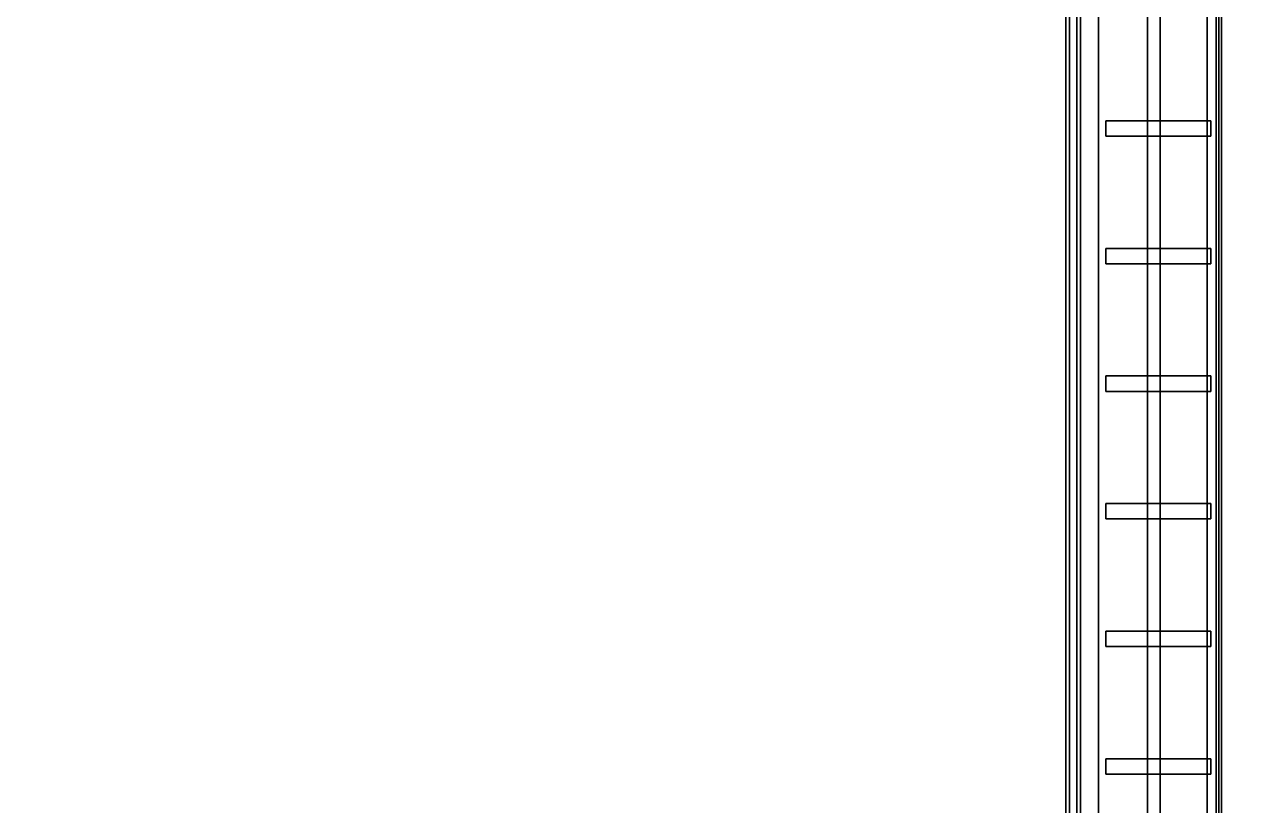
# Model space of a CAD drawing. Header units: metres. Extents: x -0.1 to 82.2, y -4 to 82.7.
# Drawn here: x 57.45 to 64.23, y 62.91 to 67.22 of the extents above; entities that cross this region are included whole.
import ezdxf

# ---------------------------------------------------------------- set-up
doc = ezdxf.new("R2010")
doc.units = ezdxf.units.M
for name, color, linetype in [('A-FLOR', 8, 'Continuous'), ('A-FLOR-TERR', 42, 'Continuous'), ('A-GLAZ-PODM', 4, 'Continuous'), ('A-SITE', 8, 'Continuous'), ('A-WALL-FINS', 8, 'Continuous'), ('A-WALL-PODM', 40, 'Continuous')]:
    doc.layers.add(name, color=color, linetype=linetype)

msp = doc.modelspace()

# ---------------------------------------------------------------- linework, layer by layer
at = {"layer": 'A-FLOR'}
for points in [[(18.8, 26.8, 4.72), (18.8, 70.7, 4.72), (63.2, 70.7, 4.72), (63.2, 26.8, 4.72)], [(18.8, 26.8, 5), (63.2, 26.8, 5), (63.2, 70.7, 5), (18.8, 70.7, 5)], [(18.8, 26.8, 8.92), (18.8, 70.7, 8.92), (63.2, 70.7, 8.92), (63.2, 26.8, 8.92)], [(18.8, 26.8, 9.2), (63.2, 26.8, 9.2), (63.2, 70.7, 9.2), (18.8, 70.7, 9.2)], [(18.8, 26.8, 13.12), (18.8, 70.7, 13.12), (63.2, 70.7, 13.12), (63.2, 26.8, 13.12)], [(18.8, 26.8, 13.4), (63.2, 26.8, 13.4), (63.2, 70.7, 13.4), (18.8, 70.7, 13.4)], [(63.2, 26.8, 4.72), (63.2, 70.7, 4.72), (63.2, 70.7, 5), (63.2, 26.8, 5)], [(63.2, 26.8, 8.92), (63.2, 70.7, 8.92), (63.2, 70.7, 9.2), (63.2, 26.8, 9.2)], [(63.2, 26.8, 13.12), (63.2, 70.7, 13.12), (63.2, 70.7, 13.4), (63.2, 26.8, 13.4)]]:
    msp.add_3dface(points, dxfattribs=at)
at = {"layer": 'A-FLOR-TERR'}
for points in [[(57.04, 35.46, 17.601), (57.04, 67.54, 17.601), (63.65, 67.54, 17.601), (63.65, 35.46, 17.601)], [(57.04, 35.46, 17.655), (63.65, 35.46, 17.655), (63.65, 67.54, 17.655), (57.04, 67.54, 17.655)], [(63.65, 35.46, 17.601), (63.65, 67.54, 17.601), (63.65, 67.54, 17.655), (63.65, 35.46, 17.655)]]:
    msp.add_3dface(points, dxfattribs=at)
at = {"layer": 'A-GLAZ-PODM'}
for points in [[(63.26, 27.7, 0.22), (63.26, 27.7, 17.2), (63.26, 69.8, 17.2), (63.26, 69.8, 0.22)], [(63.26, 27.7, 0.22), (63.26, 69.8, 0.22), (63.28, 69.8, 0.22), (63.28, 27.7, 0.22)], [(63.26, 27.7, 17.2), (63.28, 27.7, 17.2), (63.28, 69.8, 17.2), (63.26, 69.8, 17.2)], [(63.28, 27.7, 0.22), (63.28, 69.8, 0.22), (63.28, 69.8, 17.2), (63.28, 27.7, 17.2)]]:
    msp.add_3dface(points, dxfattribs=at)
at = {"layer": 'A-SITE'}
for points in [[(-0.15, -0.15, -0.18), (-0.15, 82.65, -0.18), (82.15, 82.65, -0.18), (82.15, -0.15, -0.18)], [(-0.15, -0.15, -0.02), (82.15, -0.15, -0.02), (82.15, 82.65, -0.02), (-0.15, 82.65, -0.02)], [(0, 0, -0.6), (0, 82.5, -0.6), (82, 82.5, -0.6), (82, 0, -0.6)], [(0, 0), (82, 0), (82, 82.5), (0, 82.5)]]:
    msp.add_3dface(points, dxfattribs=at)
at = {"layer": 'A-WALL-FINS'}
for points in [[(63.98, 27.7, 4.965), (63.98, 27.7, 5.035), (63.98, 69.8, 5.035), (63.98, 69.8, 4.965)], [(63.98, 27.7, 4.965), (63.98, 69.8, 4.965), (64.045, 69.8, 4.965), (64.045, 27.7, 4.965)], [(63.98, 27.7, 5.035), (64.045, 27.7, 5.035), (64.045, 69.8, 5.035), (63.98, 69.8, 5.035)], [(63.98, 27.7, 9.165), (63.98, 27.7, 9.235), (63.98, 69.8, 9.235), (63.98, 69.8, 9.165)], [(63.98, 27.7, 9.165), (63.98, 69.8, 9.165), (64.045, 69.8, 9.165), (64.045, 27.7, 9.165)], [(63.98, 27.7, 9.235), (64.045, 27.7, 9.235), (64.045, 69.8, 9.235), (63.98, 69.8, 9.235)], [(63.98, 27.7, 13.365), (63.98, 27.7, 13.435), (63.98, 69.8, 13.435), (63.98, 69.8, 13.365)], [(63.98, 27.7, 13.365), (63.98, 69.8, 13.365), (64.045, 69.8, 13.365), (64.045, 27.7, 13.365)], [(63.98, 27.7, 13.435), (64.045, 27.7, 13.435), (64.045, 69.8, 13.435), (63.98, 69.8, 13.435)], [(64.045, 27.7, 4.965), (64.045, 69.8, 4.965), (64.045, 69.8, 5.035), (64.045, 27.7, 5.035)], [(64.045, 27.7, 9.165), (64.045, 69.8, 9.165), (64.045, 69.8, 9.235), (64.045, 27.7, 9.235)], [(64.045, 27.7, 13.365), (64.045, 69.8, 13.365), (64.045, 69.8, 13.435), (64.045, 27.7, 13.435)], [(63.42, 66.605, 0.28), (63.42, 66.605, 5.18), (63.42, 66.69, 5.18), (63.42, 66.69, 0.28)], [(63.42, 66.69, 0.28), (63.42, 66.69, 5.18), (64, 66.69, 5.18), (64, 66.69, 0.28)], [(63.42, 66.605, 0.28), (63.42, 66.69, 0.28), (64, 66.69, 0.28), (64, 66.605, 0.28)], [(63.42, 66.605, 5.18), (64, 66.605, 5.18), (64, 66.69, 5.18), (63.42, 66.69, 5.18)], [(63.42, 66.605, 5.28), (63.42, 66.605, 9.38), (63.42, 66.69, 9.38), (63.42, 66.69, 5.28)], [(63.42, 66.69, 5.28), (63.42, 66.69, 9.38), (64, 66.69, 9.38), (64, 66.69, 5.28)], [(63.42, 66.605, 5.28), (63.42, 66.69, 5.28), (64, 66.69, 5.28), (64, 66.605, 5.28)], [(63.42, 66.605, 9.38), (64, 66.605, 9.38), (64, 66.69, 9.38), (63.42, 66.69, 9.38)], [(63.42, 66.605, 9.48), (63.42, 66.605, 13.58), (63.42, 66.69, 13.58), (63.42, 66.69, 9.48)], [(63.42, 66.69, 9.48), (63.42, 66.69, 13.58), (64, 66.69, 13.58), (64, 66.69, 9.48)], [(63.42, 66.605, 9.48), (63.42, 66.69, 9.48), (64, 66.69, 9.48), (64, 66.605, 9.48)], [(63.42, 66.605, 13.58), (64, 66.605, 13.58), (64, 66.69, 13.58), (63.42, 66.69, 13.58)], [(63.42, 66.605, 13.68), (63.42, 66.605, 17.43), (63.42, 66.69, 17.43), (63.42, 66.69, 13.68)], [(63.42, 66.69, 13.68), (63.42, 66.69, 17.43), (64, 66.69, 17.43), (64, 66.69, 13.68)], [(63.42, 66.605, 13.68), (63.42, 66.69, 13.68), (64, 66.69, 13.68), (64, 66.605, 13.68)], [(63.42, 66.605, 17.43), (64, 66.605, 17.43), (64, 66.69, 17.43), (63.42, 66.69, 17.43)], [(64, 66.605, 0.28), (64, 66.69, 0.28), (64, 66.69, 5.18), (64, 66.605, 5.18)], [(64, 66.605, 5.28), (64, 66.69, 5.28), (64, 66.69, 9.38), (64, 66.605, 9.38)], [(64, 66.605, 9.48), (64, 66.69, 9.48), (64, 66.69, 13.58), (64, 66.605, 13.58)], [(64, 66.605, 13.68), (64, 66.69, 13.68), (64, 66.69, 17.43), (64, 66.605, 17.43)], [(63.42, 66.605, 0.28), (64, 66.605, 0.28), (64, 66.605, 5.18), (63.42, 66.605, 5.18)], [(63.42, 66.605, 5.28), (64, 66.605, 5.28), (64, 66.605, 9.38), (63.42, 66.605, 9.38)], [(63.42, 66.605, 9.48), (64, 66.605, 9.48), (64, 66.605, 13.58), (63.42, 66.605, 13.58)], [(63.42, 66.605, 13.68), (64, 66.605, 13.68), (64, 66.605, 17.43), (63.42, 66.605, 17.43)], [(63.42, 65.9, 0.28), (63.42, 65.9, 5.18), (63.42, 65.985, 5.18), (63.42, 65.985, 0.28)], [(63.42, 65.985, 0.28), (63.42, 65.985, 5.18), (64, 65.985, 5.18), (64, 65.985, 0.28)], [(63.42, 65.9, 0.28), (63.42, 65.985, 0.28), (64, 65.985, 0.28), (64, 65.9, 0.28)], [(63.42, 65.9, 5.18), (64, 65.9, 5.18), (64, 65.985, 5.18), (63.42, 65.985, 5.18)], [(63.42, 65.9, 5.28), (63.42, 65.9, 9.38), (63.42, 65.985, 9.38), (63.42, 65.985, 5.28)], [(63.42, 65.985, 5.28), (63.42, 65.985, 9.38), (64, 65.985, 9.38), (64, 65.985, 5.28)], [(63.42, 65.9, 5.28), (63.42, 65.985, 5.28), (64, 65.985, 5.28), (64, 65.9, 5.28)], [(63.42, 65.9, 9.38), (64, 65.9, 9.38), (64, 65.985, 9.38), (63.42, 65.985, 9.38)], [(63.42, 65.9, 9.48), (63.42, 65.9, 13.58), (63.42, 65.985, 13.58), (63.42, 65.985, 9.48)], [(63.42, 65.985, 9.48), (63.42, 65.985, 13.58), (64, 65.985, 13.58), (64, 65.985, 9.48)], [(63.42, 65.9, 9.48), (63.42, 65.985, 9.48), (64, 65.985, 9.48), (64, 65.9, 9.48)], [(63.42, 65.9, 13.58), (64, 65.9, 13.58), (64, 65.985, 13.58), (63.42, 65.985, 13.58)], [(63.42, 65.9, 13.68), (63.42, 65.9, 17.43), (63.42, 65.985, 17.43), (63.42, 65.985, 13.68)], [(63.42, 65.985, 13.68), (63.42, 65.985, 17.43), (64, 65.985, 17.43), (64, 65.985, 13.68)], [(63.42, 65.9, 13.68), (63.42, 65.985, 13.68), (64, 65.985, 13.68), (64, 65.9, 13.68)], [(63.42, 65.9, 17.43), (64, 65.9, 17.43), (64, 65.985, 17.43), (63.42, 65.985, 17.43)], [(64, 65.9, 0.28), (64, 65.985, 0.28), (64, 65.985, 5.18), (64, 65.9, 5.18)], [(64, 65.9, 5.28), (64, 65.985, 5.28), (64, 65.985, 9.38), (64, 65.9, 9.38)], [(64, 65.9, 9.48), (64, 65.985, 9.48), (64, 65.985, 13.58), (64, 65.9, 13.58)], [(64, 65.9, 13.68), (64, 65.985, 13.68), (64, 65.985, 17.43), (64, 65.9, 17.43)], [(63.42, 65.9, 0.28), (64, 65.9, 0.28), (64, 65.9, 5.18), (63.42, 65.9, 5.18)], [(63.42, 65.9, 5.28), (64, 65.9, 5.28), (64, 65.9, 9.38), (63.42, 65.9, 9.38)], [(63.42, 65.9, 9.48), (64, 65.9, 9.48), (64, 65.9, 13.58), (63.42, 65.9, 13.58)], [(63.42, 65.9, 13.68), (64, 65.9, 13.68), (64, 65.9, 17.43), (63.42, 65.9, 17.43)], [(63.42, 65.195, 0.28), (63.42, 65.195, 5.18), (63.42, 65.28, 5.18), (63.42, 65.28, 0.28)], [(63.42, 65.28, 0.28), (63.42, 65.28, 5.18), (64, 65.28, 5.18), (64, 65.28, 0.28)], [(63.42, 65.195, 0.28), (63.42, 65.28, 0.28), (64, 65.28, 0.28), (64, 65.195, 0.28)], [(63.42, 65.195, 5.18), (64, 65.195, 5.18), (64, 65.28, 5.18), (63.42, 65.28, 5.18)], [(63.42, 65.195, 5.28), (63.42, 65.195, 9.38), (63.42, 65.28, 9.38), (63.42, 65.28, 5.28)], [(63.42, 65.28, 5.28), (63.42, 65.28, 9.38), (64, 65.28, 9.38), (64, 65.28, 5.28)], [(63.42, 65.195, 5.28), (63.42, 65.28, 5.28), (64, 65.28, 5.28), (64, 65.195, 5.28)], [(63.42, 65.195, 9.38), (64, 65.195, 9.38), (64, 65.28, 9.38), (63.42, 65.28, 9.38)], [(63.42, 65.195, 9.48), (63.42, 65.195, 13.58), (63.42, 65.28, 13.58), (63.42, 65.28, 9.48)], [(63.42, 65.28, 9.48), (63.42, 65.28, 13.58), (64, 65.28, 13.58), (64, 65.28, 9.48)], [(63.42, 65.195, 9.48), (63.42, 65.28, 9.48), (64, 65.28, 9.48), (64, 65.195, 9.48)], [(63.42, 65.195, 13.58), (64, 65.195, 13.58), (64, 65.28, 13.58), (63.42, 65.28, 13.58)], [(63.42, 65.195, 13.68), (63.42, 65.195, 17.43), (63.42, 65.28, 17.43), (63.42, 65.28, 13.68)], [(63.42, 65.28, 13.68), (63.42, 65.28, 17.43), (64, 65.28, 17.43), (64, 65.28, 13.68)], [(63.42, 65.195, 13.68), (63.42, 65.28, 13.68), (64, 65.28, 13.68), (64, 65.195, 13.68)], [(63.42, 65.195, 17.43), (64, 65.195, 17.43), (64, 65.28, 17.43), (63.42, 65.28, 17.43)], [(64, 65.195, 0.28), (64, 65.28, 0.28), (64, 65.28, 5.18), (64, 65.195, 5.18)], [(64, 65.195, 5.28), (64, 65.28, 5.28), (64, 65.28, 9.38), (64, 65.195, 9.38)], [(64, 65.195, 9.48), (64, 65.28, 9.48), (64, 65.28, 13.58), (64, 65.195, 13.58)], [(64, 65.195, 13.68), (64, 65.28, 13.68), (64, 65.28, 17.43), (64, 65.195, 17.43)], [(63.42, 65.195, 0.28), (64, 65.195, 0.28), (64, 65.195, 5.18), (63.42, 65.195, 5.18)], [(63.42, 65.195, 5.28), (64, 65.195, 5.28), (64, 65.195, 9.38), (63.42, 65.195, 9.38)], [(63.42, 65.195, 9.48), (64, 65.195, 9.48), (64, 65.195, 13.58), (63.42, 65.195, 13.58)], [(63.42, 65.195, 13.68), (64, 65.195, 13.68), (64, 65.195, 17.43), (63.42, 65.195, 17.43)], [(63.42, 64.49, 0.28), (63.42, 64.49, 5.18), (63.42, 64.575, 5.18), (63.42, 64.575, 0.28)], [(63.42, 64.575, 0.28), (63.42, 64.575, 5.18), (64, 64.575, 5.18), (64, 64.575, 0.28)], [(63.42, 64.49, 0.28), (63.42, 64.575, 0.28), (64, 64.575, 0.28), (64, 64.49, 0.28)], [(63.42, 64.49, 5.18), (64, 64.49, 5.18), (64, 64.575, 5.18), (63.42, 64.575, 5.18)], [(63.42, 64.49, 5.28), (63.42, 64.49, 9.38), (63.42, 64.575, 9.38), (63.42, 64.575, 5.28)], [(63.42, 64.575, 5.28), (63.42, 64.575, 9.38), (64, 64.575, 9.38), (64, 64.575, 5.28)], [(63.42, 64.49, 5.28), (63.42, 64.575, 5.28), (64, 64.575, 5.28), (64, 64.49, 5.28)], [(63.42, 64.49, 9.38), (64, 64.49, 9.38), (64, 64.575, 9.38), (63.42, 64.575, 9.38)], [(63.42, 64.49, 9.48), (63.42, 64.49, 13.58), (63.42, 64.575, 13.58), (63.42, 64.575, 9.48)], [(63.42, 64.575, 9.48), (63.42, 64.575, 13.58), (64, 64.575, 13.58), (64, 64.575, 9.48)], [(63.42, 64.49, 9.48), (63.42, 64.575, 9.48), (64, 64.575, 9.48), (64, 64.49, 9.48)], [(63.42, 64.49, 13.58), (64, 64.49, 13.58), (64, 64.575, 13.58), (63.42, 64.575, 13.58)], [(63.42, 64.49, 13.68), (63.42, 64.49, 17.43), (63.42, 64.575, 17.43), (63.42, 64.575, 13.68)], [(63.42, 64.575, 13.68), (63.42, 64.575, 17.43), (64, 64.575, 17.43), (64, 64.575, 13.68)], [(63.42, 64.49, 13.68), (63.42, 64.575, 13.68), (64, 64.575, 13.68), (64, 64.49, 13.68)], [(63.42, 64.49, 17.43), (64, 64.49, 17.43), (64, 64.575, 17.43), (63.42, 64.575, 17.43)], [(64, 64.49, 0.28), (64, 64.575, 0.28), (64, 64.575, 5.18), (64, 64.49, 5.18)], [(64, 64.49, 5.28), (64, 64.575, 5.28), (64, 64.575, 9.38), (64, 64.49, 9.38)], [(64, 64.49, 9.48), (64, 64.575, 9.48), (64, 64.575, 13.58), (64, 64.49, 13.58)], [(64, 64.49, 13.68), (64, 64.575, 13.68), (64, 64.575, 17.43), (64, 64.49, 17.43)], [(63.42, 64.49, 0.28), (64, 64.49, 0.28), (64, 64.49, 5.18), (63.42, 64.49, 5.18)], [(63.42, 64.49, 5.28), (64, 64.49, 5.28), (64, 64.49, 9.38), (63.42, 64.49, 9.38)], [(63.42, 64.49, 9.48), (64, 64.49, 9.48), (64, 64.49, 13.58), (63.42, 64.49, 13.58)], [(63.42, 64.49, 13.68), (64, 64.49, 13.68), (64, 64.49, 17.43), (63.42, 64.49, 17.43)], [(63.42, 63.785, 0.28), (63.42, 63.785, 5.18), (63.42, 63.87, 5.18), (63.42, 63.87, 0.28)], [(63.42, 63.87, 0.28), (63.42, 63.87, 5.18), (64, 63.87, 5.18), (64, 63.87, 0.28)], [(63.42, 63.785, 0.28), (63.42, 63.87, 0.28), (64, 63.87, 0.28), (64, 63.785, 0.28)], [(63.42, 63.785, 5.18), (64, 63.785, 5.18), (64, 63.87, 5.18), (63.42, 63.87, 5.18)], [(63.42, 63.785, 5.28), (63.42, 63.785, 9.38), (63.42, 63.87, 9.38), (63.42, 63.87, 5.28)], [(63.42, 63.87, 5.28), (63.42, 63.87, 9.38), (64, 63.87, 9.38), (64, 63.87, 5.28)], [(63.42, 63.785, 5.28), (63.42, 63.87, 5.28), (64, 63.87, 5.28), (64, 63.785, 5.28)], [(63.42, 63.785, 9.38), (64, 63.785, 9.38), (64, 63.87, 9.38), (63.42, 63.87, 9.38)], [(63.42, 63.785, 9.48), (63.42, 63.785, 13.58), (63.42, 63.87, 13.58), (63.42, 63.87, 9.48)], [(63.42, 63.87, 9.48), (63.42, 63.87, 13.58), (64, 63.87, 13.58), (64, 63.87, 9.48)], [(63.42, 63.785, 9.48), (63.42, 63.87, 9.48), (64, 63.87, 9.48), (64, 63.785, 9.48)], [(63.42, 63.785, 13.58), (64, 63.785, 13.58), (64, 63.87, 13.58), (63.42, 63.87, 13.58)], [(63.42, 63.785, 13.68), (63.42, 63.785, 17.43), (63.42, 63.87, 17.43), (63.42, 63.87, 13.68)], [(63.42, 63.87, 13.68), (63.42, 63.87, 17.43), (64, 63.87, 17.43), (64, 63.87, 13.68)], [(63.42, 63.785, 13.68), (63.42, 63.87, 13.68), (64, 63.87, 13.68), (64, 63.785, 13.68)], [(63.42, 63.785, 17.43), (64, 63.785, 17.43), (64, 63.87, 17.43), (63.42, 63.87, 17.43)], [(64, 63.785, 0.28), (64, 63.87, 0.28), (64, 63.87, 5.18), (64, 63.785, 5.18)], [(64, 63.785, 5.28), (64, 63.87, 5.28), (64, 63.87, 9.38), (64, 63.785, 9.38)], [(64, 63.785, 9.48), (64, 63.87, 9.48), (64, 63.87, 13.58), (64, 63.785, 13.58)], [(64, 63.785, 13.68), (64, 63.87, 13.68), (64, 63.87, 17.43), (64, 63.785, 17.43)], [(63.42, 63.785, 0.28), (64, 63.785, 0.28), (64, 63.785, 5.18), (63.42, 63.785, 5.18)], [(63.42, 63.785, 5.28), (64, 63.785, 5.28), (64, 63.785, 9.38), (63.42, 63.785, 9.38)], [(63.42, 63.785, 9.48), (64, 63.785, 9.48), (64, 63.785, 13.58), (63.42, 63.785, 13.58)], [(63.42, 63.785, 13.68), (64, 63.785, 13.68), (64, 63.785, 17.43), (63.42, 63.785, 17.43)], [(63.42, 63.08, 0.28), (63.42, 63.08, 5.18), (63.42, 63.165, 5.18), (63.42, 63.165, 0.28)], [(63.42, 63.165, 0.28), (63.42, 63.165, 5.18), (64, 63.165, 5.18), (64, 63.165, 0.28)], [(63.42, 63.08, 0.28), (63.42, 63.165, 0.28), (64, 63.165, 0.28), (64, 63.08, 0.28)], [(63.42, 63.08, 5.18), (64, 63.08, 5.18), (64, 63.165, 5.18), (63.42, 63.165, 5.18)], [(63.42, 63.08, 5.28), (63.42, 63.08, 9.38), (63.42, 63.165, 9.38), (63.42, 63.165, 5.28)], [(63.42, 63.165, 5.28), (63.42, 63.165, 9.38), (64, 63.165, 9.38), (64, 63.165, 5.28)], [(63.42, 63.08, 5.28), (63.42, 63.165, 5.28), (64, 63.165, 5.28), (64, 63.08, 5.28)], [(63.42, 63.08, 9.38), (64, 63.08, 9.38), (64, 63.165, 9.38), (63.42, 63.165, 9.38)], [(63.42, 63.08, 9.48), (63.42, 63.08, 13.58), (63.42, 63.165, 13.58), (63.42, 63.165, 9.48)], [(63.42, 63.165, 9.48), (63.42, 63.165, 13.58), (64, 63.165, 13.58), (64, 63.165, 9.48)], [(63.42, 63.08, 9.48), (63.42, 63.165, 9.48), (64, 63.165, 9.48), (64, 63.08, 9.48)], [(63.42, 63.08, 13.58), (64, 63.08, 13.58), (64, 63.165, 13.58), (63.42, 63.165, 13.58)], [(63.42, 63.08, 13.68), (63.42, 63.08, 17.43), (63.42, 63.165, 17.43), (63.42, 63.165, 13.68)], [(63.42, 63.165, 13.68), (63.42, 63.165, 17.43), (64, 63.165, 17.43), (64, 63.165, 13.68)], [(63.42, 63.08, 13.68), (63.42, 63.165, 13.68), (64, 63.165, 13.68), (64, 63.08, 13.68)], [(63.42, 63.08, 17.43), (64, 63.08, 17.43), (64, 63.165, 17.43), (63.42, 63.165, 17.43)], [(64, 63.08, 0.28), (64, 63.165, 0.28), (64, 63.165, 5.18), (64, 63.08, 5.18)], [(64, 63.08, 5.28), (64, 63.165, 5.28), (64, 63.165, 9.38), (64, 63.08, 9.38)], [(64, 63.08, 9.48), (64, 63.165, 9.48), (64, 63.165, 13.58), (64, 63.08, 13.58)], [(64, 63.08, 13.68), (64, 63.165, 13.68), (64, 63.165, 17.43), (64, 63.08, 17.43)], [(63.42, 63.08, 0.28), (64, 63.08, 0.28), (64, 63.08, 5.18), (63.42, 63.08, 5.18)], [(63.42, 63.08, 5.28), (64, 63.08, 5.28), (64, 63.08, 9.38), (63.42, 63.08, 9.38)], [(63.42, 63.08, 9.48), (64, 63.08, 9.48), (64, 63.08, 13.58), (63.42, 63.08, 13.58)], [(63.42, 63.08, 13.68), (64, 63.08, 13.68), (64, 63.08, 17.43), (63.42, 63.08, 17.43)]]:
    msp.add_3dface(points, dxfattribs=at)
at = {"layer": 'A-WALL-PODM'}
for points in [[(17.94, 25.94, 17.2), (17.94, 71.56, 17.2), (64.06, 71.56, 17.2), (64.06, 25.94, 17.2)], [(17.94, 25.94, 17.6), (64.06, 25.94, 17.6), (64.06, 71.56, 17.6), (17.94, 71.56, 17.6)], [(64.06, 25.94, 17.2), (64.06, 71.56, 17.2), (64.06, 71.56, 17.6), (64.06, 25.94, 17.6)], [(63.72, 27.55), (63.72, 69.95), (64.03, 69.95), (64.03, 27.55)], [(63.72, 27.55, 0.22), (64.03, 27.55, 0.22), (64.03, 69.95, 0.22), (63.72, 69.95, 0.22)], [(63.72, 27.55), (63.72, 27.55, 0.22), (63.72, 69.95, 0.22), (63.72, 69.95)], [(64.03, 27.55), (64.03, 69.95), (64.03, 69.95, 0.22), (64.03, 27.55, 0.22)], [(63.22, 27.7, 4.91), (63.22, 27.7, 5.09), (63.22, 69.8, 5.09), (63.22, 69.8, 4.91)], [(63.22, 27.7, 4.91), (63.22, 69.8, 4.91), (63.38, 69.8, 4.91), (63.38, 27.7, 4.91)], [(63.22, 27.7, 5.09), (63.38, 27.7, 5.09), (63.38, 69.8, 5.09), (63.22, 69.8, 5.09)], [(63.22, 27.7, 9.11), (63.22, 27.7, 9.29), (63.22, 69.8, 9.29), (63.22, 69.8, 9.11)], [(63.22, 27.7, 9.11), (63.22, 69.8, 9.11), (63.38, 69.8, 9.11), (63.38, 27.7, 9.11)], [(63.22, 27.7, 9.29), (63.38, 27.7, 9.29), (63.38, 69.8, 9.29), (63.22, 69.8, 9.29)], [(63.22, 27.7, 13.31), (63.22, 27.7, 13.49), (63.22, 69.8, 13.49), (63.22, 69.8, 13.31)], [(63.22, 27.7, 13.31), (63.22, 69.8, 13.31), (63.38, 69.8, 13.31), (63.38, 27.7, 13.31)], [(63.22, 27.7, 13.49), (63.38, 27.7, 13.49), (63.38, 69.8, 13.49), (63.22, 69.8, 13.49)], [(63.38, 27.7, 4.91), (63.38, 69.8, 4.91), (63.38, 69.8, 5.09), (63.38, 27.7, 5.09)], [(63.38, 27.7, 9.11), (63.38, 69.8, 9.11), (63.38, 69.8, 9.29), (63.38, 27.7, 9.29)], [(63.38, 27.7, 13.31), (63.38, 69.8, 13.31), (63.38, 69.8, 13.49), (63.38, 27.7, 13.49)]]:
    msp.add_3dface(points, dxfattribs=at)

doc.saveas('drawing.dxf')
